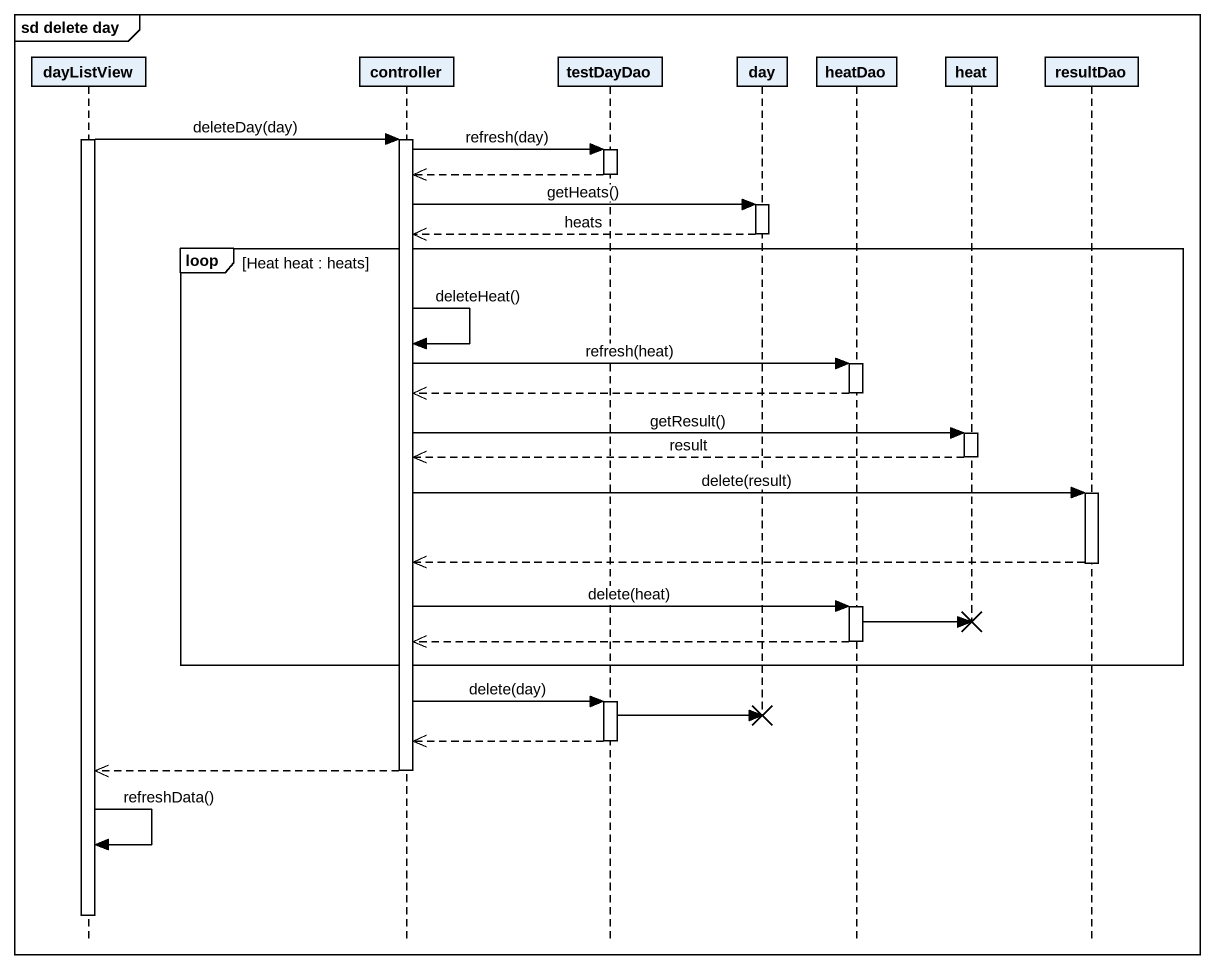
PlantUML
@startuml
mainframe sd delete day
hide footbox
participant dayListView
participant controller
participant testDayDao
participant day
participant heatDao
participant heat
participant resultDao

activate dayListView
dayListView -> controller : deleteDay(day)
activate controller
controller -> testDayDao : refresh(day)
activate testDayDao
testDayDao -->> controller
deactivate testDayDao
controller -> day : getHeats()
activate day
day -->> controller : heats
deactivate day
loop Heat heat : heats
  controller -> controller : deleteHeat()
  controller -> heatDao : refresh(heat)
  activate heatDao
  heatDao -->> controller
  deactivate heatDao
  controller -> heat : getResult()
  activate heat
  heat -->> controller : result
  deactivate heat
  controller -> resultDao : delete(result)
  activate resultDao
  resultDao -->> controller
  deactivate resultDao
  controller -> heatDao : delete(heat)
  activate heatDao
  heatDao -> heat !!
  heatDao -->> controller
  deactivate heatDao
end
controller -> testDayDao : delete(day)
activate testDayDao
testDayDao -> day !!
testDayDao -->> controller
deactivate testDayDao
controller -->> dayListView
deactivate controller
dayListView -> dayListView : refreshData()
deactivate dayListView
@enduml
